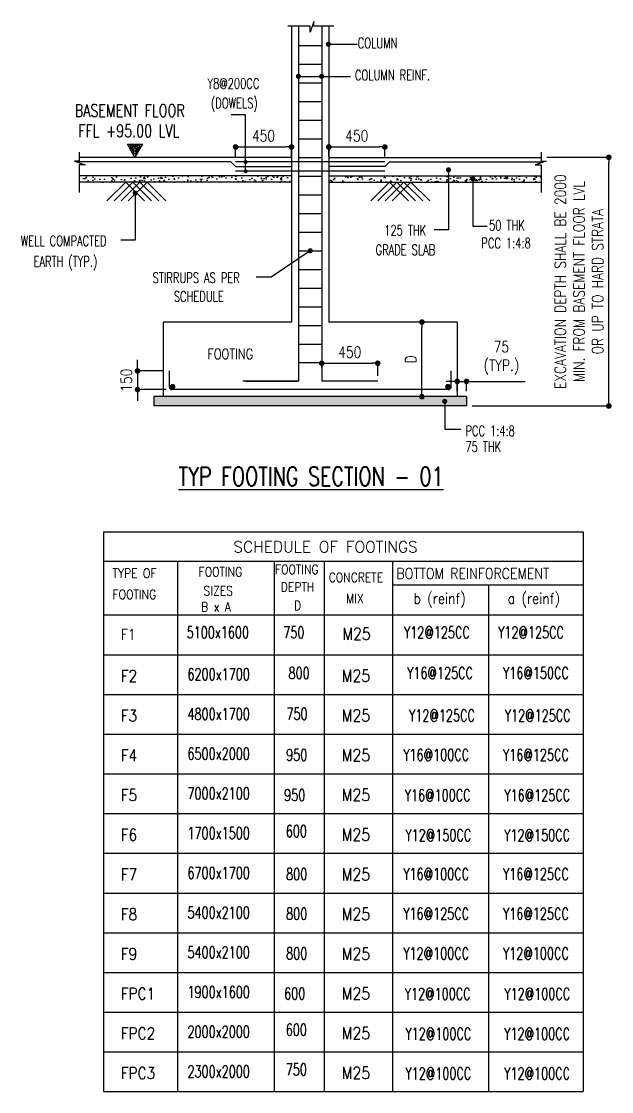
# Model space of a CAD drawing. Extents: x 473024 to 774629, y -1213442 to -1126596.
# Drawn here: x 528269 to 540700, y -1165645 to -1143103 of the extents above; entities that cross this region are included whole.
import ezdxf
from ezdxf.enums import TextEntityAlignment as Align

# ---------------------------------------------------------------- set-up
doc = ezdxf.new("R2010")
doc.units = 0
doc.header["$LTSCALE"] = 100
doc.header["$MEASUREMENT"] = 0
doc.header["$PDMODE"] = 2
doc.header["$PDSIZE"] = -10
doc.layers.get('0').update_dxf_attribs({"linetype": 'CONTINUOUS'})
doc.layers.get('Defpoints').update_dxf_attribs({"linetype": 'CONTINUOUS'})
for name, color, linetype in [('col-hatch', 8, 'CONTINUOUS'), ('COLDIM', 4, 'CONTINUOUS'), ('COLNO', 6, 'CONTINUOUS'), ('column', 10, 'CONTINUOUS'), ('FOOT', 2, 'CONTINUOUS'), ('FOOTINGDIM', 2, 'CONTINUOUS'), ('PEDESTAL', 4, 'CONTINUOUS'), ('SL', 3, 'CONTINUOUS'), ('TAB', 1, 'CONTINUOUS'), ('TXT1', 6, 'CONTINUOUS'), ('TXT3', 7, 'CONTINUOUS')]:
    doc.layers.add(name, color=color, linetype=linetype)
doc.styles.add('ROMANS', font='romans.shx', dxfattribs={"width": 0.8})
doc.styles.add('ROMANS_0.8', font='romans.shx', dxfattribs={"width": 0.8})
doc.styles.add('ROMANT', font='ROMANT.SHX', dxfattribs={"width": 0.8})
doc.styles.add('SUSHEEL', font='romans.shx', dxfattribs={"width": 0.75})
doc.dimstyles.new('S-DIM-30', dxfattribs={"dimscale": 30, "dimtxt": 2.5, "dimasz": 1, "dimexe": 1, "dimexo": 0.5, "dimgap": 1, "dimtad": 1, "dimdec": 0, "dimdsep": 46, "dimtxsty": 'ROMANS_0.8', "dimblk": 'DOT', "dimcen": 0, "dimdle": 1, "dimclrd": 8, "dimclre": 8, "dimclrt": 3, "dimadec": 1, "dimazin": 2, "dimtfac": 1, "dimtdec": 0, "dimtix": 1, "dimtmove": 0, "dimatfit": 3, "dimfxl": 1, "dimtolj": 1, "dimlwd": -1, "dimlwe": -1, "dimarcsym": 0})

# ---------------------------------------------------------------- blocks, each defined once
blk = doc.blocks.new('_Dot')
at = {"color": 0, "linetype": 'ByBlock', "lineweight": -2}
blk.add_line((-0.5, 0), (-1, 0), dxfattribs=at)
at = {"color": 0, "linetype": 'ByBlock', "const_width": 0.5}
blk.add_lwpolyline([(-0.25, 0, 1), (0.25, 0, 1)], format="xyb", close=True, dxfattribs=at)
blk = doc.blocks.new('*D868')
at = {"layer": 'Defpoints', "color": 0, "transparency": 16777216}
for p in [(1017, 5343, 0), (2103, 5343), (-185, 1343, 0)]:
    blk.add_point(p, dxfattribs=at)
at = {"layer": 'FOOTINGDIM', "color": 8, "transparency": 16777216}
for p, q in [((1107, 5343), (2103, 5343)), ((2103, 1433), (2103, 5253)), ((-95, 1343), (2103, 1343))]:
    blk.add_line(p, q, dxfattribs=at)
at = {"layer": 'FOOTINGDIM', "color": 8, "transparency": 16777216, "xscale": 90, "yscale": 90, "zscale": 90}
for p, rotation in [((2103, 5343), 90), ((2103, 1343), 270)]:
    blk.add_blockref('_Dot', p, dxfattribs=dict(at, rotation=rotation))
at = {"layer": 'FOOTINGDIM', "color": 3, "transparency": 16777216, "insert": (1623, 3343), "char_height": 180, "attachment_point": 5, "rotation": 90, "style": 'ROMANS_0.8'}
blk.add_mtext('\\A1;EXCAVATION DEPTH SHALL BE 2000 \\PMIN. FROM BASEMENT FLOOR LVL\\POR UP TO HARD STRATA ', dxfattribs=at)
blk = doc.blocks.new('*D869')
at = {"layer": 'Defpoints', "color": 0, "transparency": 16777216}
for p in [(-1614, 2030), (-2514, 1863, 0), (-1614, 1740)]:
    blk.add_point(p, dxfattribs=at)
at = {"layer": 'FOOTINGDIM', "color": 8, "transparency": 16777216}
for p, q in [((-2514, 1953), (-2514, 2030)), ((-2424, 2030), (-1704, 2030)), ((-1614, 1830), (-1614, 2030))]:
    blk.add_line(p, q, dxfattribs=at)
at = {"layer": 'FOOTINGDIM', "color": 8, "transparency": 16777216, "xscale": 90, "yscale": 90, "zscale": 90, "rotation": 180}
blk.add_blockref('_Dot', (-2514, 2030), dxfattribs=at)
at = {"layer": 'FOOTINGDIM', "color": 8, "transparency": 16777216, "xscale": 90, "yscale": 90, "zscale": 90}
blk.add_blockref('_Dot', (-1614, 2030), dxfattribs=at)
at = {"layer": 'FOOTINGDIM', "color": 3, "transparency": 16777216, "insert": (-2064, 2210), "char_height": 180, "attachment_point": 5, "style": 'ROMANS_0.8'}
blk.add_mtext('\\A1;450', dxfattribs=at)
blk = doc.blocks.new('A$C19396C94')
at = {"layer": 'TAB', "color": 4}
for p, q in [((278, 274, 0), (0, 0, 0)), ((383, 274, 0), (105, 0, 0)), ((488, 274, 0), (210, 0, 0)), ((278, 274, 0), (555, 0, 0)), ((592, 274, 0), (315, 0, 0)), ((383, 274, 0), (660, 0, 0)), ((488, 274, 0), (765, 0, 0)), ((592, 274, 0), (870, 0, 0))]:
    blk.add_line(p, q, dxfattribs=at)
blk = doc.blocks.new('*D860')
at = {"layer": 'Defpoints', "color": 0, "transparency": 16777216}
for p in [(-903, 2693), (-830, 2693), (-830, 1493)]:
    blk.add_point(p, dxfattribs=at)
at = {"layer": 'FOOTINGDIM', "color": 8, "transparency": 16777216}
for p, q in [((-920, 2693), (-903, 2693)), ((-903, 1583), (-903, 2603)), ((-920, 1493), (-903, 1493))]:
    blk.add_line(p, q, dxfattribs=at)
at = {"layer": 'FOOTINGDIM', "color": 8, "transparency": 16777216, "xscale": 90, "yscale": 90, "zscale": 90}
for p, rotation in [((-903, 2693), 90), ((-903, 1493), 270)]:
    blk.add_blockref('_Dot', p, dxfattribs=dict(at, rotation=rotation))
at = {"layer": 'FOOTINGDIM', "color": 3, "transparency": 16777216, "insert": (-1083, 2093), "char_height": 180, "attachment_point": 5, "rotation": 90, "style": 'ROMANS_0.8'}
blk.add_mtext('\\A1;D', dxfattribs=at)
blk = doc.blocks.new('*D861')
at = {"layer": 'Defpoints', "color": 0, "transparency": 16777216}
for p in [(-3000, 5509), (-3900, 5268, 0), (-3000, 5268, 0)]:
    blk.add_point(p, dxfattribs=at)
at = {"layer": 'FOOTINGDIM', "color": 8, "transparency": 16777216}
for p, q in [((-3900, 5358), (-3900, 5509)), ((-3810, 5509), (-3090, 5509)), ((-3000, 5358), (-3000, 5509))]:
    blk.add_line(p, q, dxfattribs=at)
at = {"layer": 'FOOTINGDIM', "color": 8, "transparency": 16777216, "xscale": 90, "yscale": 90, "zscale": 90, "rotation": 180}
blk.add_blockref('_Dot', (-3900, 5509), dxfattribs=at)
at = {"layer": 'FOOTINGDIM', "color": 8, "transparency": 16777216, "xscale": 90, "yscale": 90, "zscale": 90}
blk.add_blockref('_Dot', (-3000, 5509), dxfattribs=at)
at = {"layer": 'FOOTINGDIM', "color": 3, "transparency": 16777216, "insert": (-3450, 5689), "char_height": 180, "attachment_point": 5, "style": 'ROMANS_0.8'}
blk.add_mtext('\\A1;450', dxfattribs=at)
blk = doc.blocks.new('*D862')
at = {"layer": 'Defpoints', "color": 0, "transparency": 16777216}
for p in [(-1500, 5509), (-2400, 5268, 0), (-1500, 5268, 0)]:
    blk.add_point(p, dxfattribs=at)
at = {"layer": 'FOOTINGDIM', "color": 8, "transparency": 16777216}
for p, q in [((-2400, 5358), (-2400, 5509)), ((-2310, 5509), (-1590, 5509)), ((-1500, 5358), (-1500, 5509))]:
    blk.add_line(p, q, dxfattribs=at)
at = {"layer": 'FOOTINGDIM', "color": 8, "transparency": 16777216, "xscale": 90, "yscale": 90, "zscale": 90, "rotation": 180}
blk.add_blockref('_Dot', (-2400, 5509), dxfattribs=at)
at = {"layer": 'FOOTINGDIM', "color": 8, "transparency": 16777216, "xscale": 90, "yscale": 90, "zscale": 90}
blk.add_blockref('_Dot', (-1500, 5509), dxfattribs=at)
at = {"layer": 'FOOTINGDIM', "color": 3, "transparency": 16777216, "insert": (-1950, 5689), "char_height": 180, "attachment_point": 5, "style": 'ROMANS_0.8'}
blk.add_mtext('\\A1;450', dxfattribs=at)
blk = doc.blocks.new('*D847')
at = {"layer": 'Defpoints', "color": 0, "linetype": 'ByBlock', "transparency": 16777216}
for p in [(-185, 1739), (-335, 1493), (-185, 1493)]:
    blk.add_point(p, dxfattribs=at)
at = {"layer": 'FOOTINGDIM', "color": 8, "transparency": 16777216}
for p, q in [((-425, 1739), (-515, 1739)), ((-335, 1583), (-335, 1739)), ((-335, 1739), (-185, 1739)), ((-185, 1583), (-185, 1739)), ((-95, 1739), (758, 1739))]:
    blk.add_line(p, q, dxfattribs=at)
at = {"layer": 'FOOTINGDIM', "color": 8, "linetype": 'ByBlock', "transparency": 16777216, "xscale": 90, "yscale": 90, "zscale": 90}
blk.add_blockref('_Dot', (-335, 1739), dxfattribs=at)
at = {"layer": 'FOOTINGDIM', "color": 8, "linetype": 'ByBlock', "transparency": 16777216, "xscale": 90, "yscale": 90, "zscale": 90, "rotation": 180}
blk.add_blockref('_Dot', (-185, 1739), dxfattribs=at)
at = {"layer": 'FOOTINGDIM', "color": 3, "linetype": 'ByBlock', "transparency": 16777216, "insert": (376, 2117), "char_height": 180, "attachment_point": 5, "style": 'ROMANS_0.8'}
blk.add_mtext('\\A1;75\\P(TYP.)', dxfattribs=at)
blk = doc.blocks.new('*D872')
at = {"layer": 'Defpoints', "color": 0, "transparency": 16777216}
for p in [(-4965, 1907), (-5478, 1607), (-4925, 1607)]:
    blk.add_point(p, dxfattribs=at)
at = {"layer": 'FOOTINGDIM', "color": 8, "transparency": 16777216}
for p, q in [((-5478, 1997), (-5478, 2087)), ((-5055, 1907), (-5478, 1907)), ((-5478, 1907), (-5478, 1607)), ((-5015, 1607), (-5478, 1607)), ((-5478, 1517), (-5478, 1427))]:
    blk.add_line(p, q, dxfattribs=at)
at = {"layer": 'FOOTINGDIM', "color": 8, "transparency": 16777216, "xscale": 90, "yscale": 90, "zscale": 90}
for p, rotation in [((-5478, 1907), 270), ((-5478, 1607), 90)]:
    blk.add_blockref('_Dot', p, dxfattribs=dict(at, rotation=rotation))
at = {"layer": 'FOOTINGDIM', "color": 3, "transparency": 16777216, "insert": (-5658, 1757), "char_height": 180, "attachment_point": 5, "rotation": 90, "style": 'ROMANS_0.8'}
blk.add_mtext('\\A1;150', dxfattribs=at)
blk = doc.blocks.new('A$C34200860')
at = {"linetype": 'Continuous'}
h = blk.add_hatch(color=0, dxfattribs=at)
h.paths.add_polyline_path([(-5604, 5533.8), (-5518.5, 5385.8), (-5433.1, 5533.8)], flags=16)
h.paths.add_polyline_path([(-5641.3, 5555.4), (-5518.5, 5342.7), (-5395.7, 5555.4)])
at = {"layer": 'col-hatch'}
h = blk.add_hatch(dxfattribs=at)
h.set_pattern_fill('AR-CONC', color=8, scale=30, style=0)
h.set_pattern_definition([(50, (-254670.53, 25534.68), (215.17805, -18.82564), [22.5, -247.5]), (355, (-254670.53, 25534.68), (-41.6254, 225.65764), [18, -198]), (100.4514, (-254652.6, 25533.11), (173.55281, 206.83186), [19.12206, -210.34263]), (46.1842, (-254670.53, 25594.68), (320.17231, -49.6557), [33.75, -371.25]), (96.6356, (-254643.85, 25590.54), (280.3988, 292.23536), [28.6831, -315.5139]), (351.1842, (-254670.53, 25594.68), (280.3986, 292.2356), [27, -297]), (21, (-254640.53, 25579.68), (179.07212, -120.78567), [22.5, -247.5]), (326, (-254640.53, 25579.68), (72.9946, 217.54501), [18, -198]), (71.4514, (-254625.6, 25569.62), (252.06679, 96.75915), [19.12206, -210.34263]), (37.5, (-254670.53, 25534.68), (3.647957, 99.868156), [0, -195.6, 0, -201, 0, -198.75]), (7.5, (-254670.53, 25534.68), (78.92086, 118.323514), [0, -114.6, 0, -191.1, 0, -75.75]), (327.5, (-254737.43, 25534.68), (160.14673, -6.766462), [0, -75, 0, -234, 0, -310.5]), (317.5, (-254767.43, 25534.68), (174.95585, 30.031495), [0, -97.5, 0, -155.4, 0, -220.5])])
h.paths.add_polyline_path([(-2999.9, 5042.7), (-6416.8, 5042.7), (-6416.8, 4942.7), (-2999.9, 4942.7)])
h = blk.add_hatch(dxfattribs=at)
h.set_pattern_fill('AR-CONC', color=8, scale=30, style=0)
h.set_pattern_definition([(130, (249270.69, 25534.68), (-215.17805, -18.82564), [22.5, -247.5]), (185, (249270.69, 25534.68), (41.6254, 225.65764), [18, -198]), (79.5486, (249252.76, 25533.11), (-173.55281, 206.83186), [19.12206, -210.34263]), (133.8158, (249270.69, 25594.68), (-320.17231, -49.6557), [33.75, -371.25]), (83.3644, (249244, 25590.54), (-280.3988, 292.23536), [28.6831, -315.5139]), (188.8158, (249270.7, 25594.68), (-280.3986, 292.2356), [27, -297]), (159, (249240.69, 25579.68), (-179.07212, -120.78567), [22.5, -247.5]), (214, (249240.69, 25579.68), (-72.9946, 217.54501), [18, -198]), (108.5486, (249225.76, 25569.62), (-252.06679, 96.75915), [19.12206, -210.34263]), (142.5, (249270.69, 25534.68), (-3.647957, 99.868156), [0, -195.6, 0, -201, 0, -198.75]), (172.5, (249270.69, 25534.68), (-78.92086, 118.323514), [0, -114.6, 0, -191.1, 0, -75.75]), (212.5, (249337.59, 25534.68), (-160.14673, -6.766462), [0, -75, 0, -234, 0, -310.5]), (222.5, (249367.59, 25534.68), (-174.95585, 30.031495), [0, -97.5, 0, -155.4, 0, -220.5])])
h.paths.add_polyline_path([(-2399.9, 5042.7), (1016.9, 5042.7), (1016.9, 4942.7), (-2399.9, 4942.7)])
h = blk.add_hatch(dxfattribs=at)
h.set_pattern_fill('AR-CONC', color=8, scale=30, style=0)
h.set_pattern_definition([(50, (-387737.63, 6195.2), (215.178055, -18.82564), [22.5, -247.5]), (355, (-387737.63, 6195.2), (-41.6254, 225.65764), [18, -198]), (100.4514, (-387719.7, 6193.63), (173.55281, 206.83186), [19.12206, -210.34263]), (46.1842, (-387737.63, 6255.2), (320.17231, -49.6557), [33.75, -371.25]), (96.6356, (-387710.95, 6251.06), (280.3988, 292.23536), [28.6831, -315.5139]), (351.1842, (-387737.63, 6255.2), (280.39858, 292.23558), [27, -297]), (21, (-387707.63, 6240.2), (179.072116, -120.78567), [22.5, -247.5]), (326, (-387707.63, 6240.2), (72.9946, 217.54501), [18, -198]), (71.4514, (-387692.7, 6230.13), (252.06679, 96.75915), [19.12206, -210.34263]), (37.5, (-387737.63, 6195.195), (3.647957, 99.868156), [0, -195.6, 0, -201, 0, -198.75]), (7.5, (-387737.63, 6195.2), (78.92086, 118.323514), [0, -114.6, 0, -191.1, 0, -75.75]), (327.5, (-387804.53, 6195.195), (160.146731, -6.766462), [0, -75, 0, -234, 0, -310.5]), (317.5, (-387834.53, 6195.2), (174.95585, 30.031495), [0, -97.5, 0, -155.4, 0, -220.5])])
h.paths.add_polyline_path([(-557.4, 1417.5, -1), (-516.5, 1417.5, -0.4142136), (-537, 1397.1), (-537, 1343.1), (-185, 1343.1), (-185, 1493.1), (-5214.9, 1493.1), (-5214.9, 1343.1), (-537, 1343.1), (-537, 1397.1, -0.4142136)])
at = {"layer": 'column', "color": 9, "linetype": 'Continuous'}
for p, q in [((-2701.7, 7453.4), (-3059.4, 7453.4)), ((-2643, 7529.2), (-2701.7, 7354.8)), ((-2701.7, 7354.8), (-2701.7, 7453.4)), ((-2643, 7453.1), (-2643, 7529.2)), ((-2321.3, 7453.4), (-2643, 7453.4))]:
    blk.add_line(p, q, dxfattribs=at)
at = {"layer": 'column', "color": 2, "linetype": 'Continuous'}
for p, q in [((-2999.9, 7453.4), (-2999.9, 5042.7)), ((-2399.9, 7453.4), (-2399.9, 2693.1)), ((-2999.9, 5342.7), (-6416.8, 5342.7)), ((-2399.9, 5342.7), (1016.9, 5342.7)), ((-2999.9, 5042.7), (-6416.8, 5042.7)), ((-2999.9, 5042.7), (-2999.9, 2693.1)), ((-2399.9, 5042.7), (1016.9, 5042.7)), ((-2999.9, 4942.7), (-6416.8, 4942.7)), ((-2399.9, 4942.7), (1016.9, 4942.7)), ((-5064.9, 2693.1), (-5064.9, 1493.1)), ((-2999.9, 2693.1), (-5064.9, 2693.1)), ((-335, 2693.1), (-2399.9, 2693.1)), ((-335, 2693.1), (-335, 1493.1)), ((-5214.9, 1493.1), (-5214.9, 1343.1)), ((-185, 1493.1), (-5214.9, 1493.1)), ((-335, 1493.1), (-5064.9, 1493.1)), ((-185, 1493.1), (-185, 1343.1)), ((-185, 1343.1), (-5214.9, 1343.1))]:
    blk.add_line(p, q, dxfattribs=at)
at = {"layer": 'column', "color": 8, "linetype": 'Continuous'}
for p, q in [((-6416.8, 5426.8), (-6416.8, 5280.3)), ((1016.9, 5426.8), (1016.9, 5280.3)), ((-6416.8, 5280.3), (-6492.9, 5280.3)), ((-6492.9, 5280.3), (-6318.5, 5221.6)), ((-6318.5, 5221.6), (-6417.1, 5221.6)), ((-6417.1, 5221.6), (-6417.1, 4779.3)), ((1093, 5280.3), (918.6, 5221.6)), ((918.6, 5221.6), (1017.2, 5221.6)), ((1016.9, 5280.3), (1093, 5280.3)), ((1017.2, 5221.6), (1017.2, 4779.3))]:
    blk.add_line(p, q, dxfattribs=at)
at = {"layer": 'SL', "color": 4, "elevation": 0}
for points, const_width in [([(-2407.1, 7140.9, 1), (-2407.1, 7181.8, 1)], 40.9), ([(-2889.8, 6624.8, 1), (-2889.8, 6665.7, 1)], 40.9), ([(-2517.2, 6624.8, 1), (-2517.2, 6665.7, 1)], 40.9), ([(-3723.6, 5267.7, 1), (-3756.3, 5267.7, 1)], 32.7), ([(-2679.5, 3840, -1), (-2720.4, 3840, -1)], 40.9), ([(-4937.9, 1653.9, -1), (-4892.6, 1653.9, -1)], 45.2), ([(-462, 1653.9, 1), (-507.2, 1653.9, 1)], 45.2), ([(-557.4, 1417.5, 1), (-516.5, 1417.5, 1)], 40.9)]:
    blk.add_lwpolyline(points, format="xyb", close=True, dxfattribs=dict(at, const_width=const_width))
at = {"layer": 'SL', "color": 4}
for points, const_width in [([(-455.3, 5141.8, -1), (-496.2, 5141.8, -1)], 40.9), ([(-3723.6, 5117.7, 1), (-3756.3, 5117.7, 1)], 32.7), ([(-102.1, 4994.5, 1), (-61.2, 4994.5, 1)], 40.9), ([(-5495.8, 4768.2, -1), (-5536.7, 4768.2, -1)], 40.9)]:
    blk.add_lwpolyline(points, format="xyb", close=True, dxfattribs=dict(at, const_width=const_width))
at = {"layer": 'TAB'}
for p, q in [((-2886.2, 7453.4, 0), (-2886.2, 1740, 0)), ((-2513.6, 7453.4, 0), (-2513.6, 1740, 0)), ((-2886.2, 7140, 0), (-2513.6, 7140, 0)), ((-2886.2, 6840, 0), (-2513.6, 6840, 0)), ((-2886.2, 6540, 0), (-2513.6, 6540, 0)), ((-2886.2, 6240, 0), (-2513.6, 6240, 0)), ((-2886.2, 5940, 0), (-2513.6, 5940, 0)), ((-2886.2, 5640, 0), (-2513.6, 5640, 0)), ((-2886.2, 5340, 0), (-2513.6, 5340, 0)), ((-3975, 5267.7), (-6455.5, 5267.7)), ((-3900, 5192.7), (-3975, 5267.7)), ((-3900, 5192.7), (-2999.9, 5192.7)), ((-1500.7, 5267.7, 0), (-3899.9, 5267.7)), ((-1499.9, 5192.7, 0), (-2399.9, 5192.7, 0)), ((-1499.9, 5192.7, 0), (-1424.9, 5267.7)), ((-1424.9, 5267.7), (1055.7, 5267.7)), ((-1500.7, 5117.7), (-3899.9, 5117.7, 0)), ((-2886.2, 5040, 0), (-2513.6, 5040, 0)), ((-2886.2, 4740, 0), (-2513.6, 4740, 0)), ((-2886.2, 4440, 0), (-2513.6, 4440, 0)), ((-2886.2, 4140, 0), (-2513.6, 4140, 0)), ((-2886.2, 3840, 0), (-2513.6, 3840, 0)), ((-2886.2, 3540, 0), (-2513.6, 3540, 0)), ((-2886.2, 3240, 0), (-2513.6, 3240, 0)), ((-2886.2, 2940, 0), (-2513.6, 2940, 0)), ((-2886.2, 2640, 0), (-2513.6, 2640, 0)), ((-2886.2, 2340, 0), (-2513.6, 2340, 0)), ((-4964.9, 1646.8), (-4964.9, 1906.8)), ((-2886.2, 2040, 0), (-2513.6, 2040, 0)), ((-2886.2, 2040, 0), (-2513.6, 2040, 0)), ((-435, 1646.8), (-435, 1906.8)), ((-2886.2, 1740, 0), (-3786.2, 1740, 0)), ((-3740.5, 1740), (-2886.2, 1740, 0)), ((-1613.6, 1740), (-2513.6, 1740, 0)), ((-474.1, 1606.8), (-4927.1, 1606.8))]:
    blk.add_line(p, q, dxfattribs=at)
at = {"layer": 'TAB', "color": 4}
for p, q in [((-2407.1, 7161.3, 0), (-1939.1, 7161.3, 0)), ((-2889.8, 6645.2, 0), (-2050.7, 6645.2, 0)), ((-3740, 6027.8, 0), (-3970.1, 6027.8, 0)), ((-3740, 5117.7, 0), (-3740, 6027.8, 0)), ((-475.8, 5141.8), (-475.8, 4178.4)), ((-81.6, 4994.5), (-81.6, 4234.4)), ((-5516.3, 4768.2), (-5516.3, 4008.1)), ((-475.8, 4178.4), (-705.9, 4178.4)), ((-81.6, 4234.4), (148.5, 4234.4)), ((-5516.3, 4008.1), (-5746.4, 4008.1)), ((-2699.9, 3840, 0), (-3328.7, 3414.2)), ((-3328.7, 3414.2), (-3570.6, 3414.2)), ((-537, 1417.5, 0), (-537, 970.9, 0)), ((-537, 970.9, 0), (-278.2, 970.9, 0))]:
    blk.add_line(p, q, dxfattribs=at)
at = {"layer": 'TAB'}
for centre, start, end in [((-4924.9, 1646.8), 180, 270), ((-475, 1646.8), 270, 0)]:
    blk.add_arc(centre, 40, start, end, dxfattribs=at)
at = {"layer": 'TXT3', "color": 3}
for points in [[(-5641.3, 5555.4), (-5395.7, 5555.4), (-5518.5, 5342.7)], [(-5604, 5533.8), (-5433.1, 5533.8), (-5518.5, 5385.8)], [(-5566.6, 5512.3), (-5470.4, 5512.3), (-5518.5, 5428.9)], [(-5529.3, 5490.7), (-5507.7, 5490.7), (-5518.5, 5472)]]:
    blk.add_lwpolyline(points, close=True, dxfattribs=at)
at = {"layer": 'COLDIM', "color": 8, "xscale": 1.090631643310189, "yscale": 1.090631643310189, "zscale": 1.090631643310189, "rotation": 8.56214773627371e-07}
for p in [(-5970.4, 4644.3, 0), (-1725.1, 4644.3, 0)]:
    blk.add_blockref('A$C19396C94', p, dxfattribs=at)
at = {"color": 3, "style": 'ROMANS'}
for s, height, width, p in [('COLUMN', 166.67, 0.7, (-1935.5, 7098.6)), ('COLUMN REINF.', 166.667, 0.7, (-1981.3, 6582.5, 0)), ('Y8@200CC', 166.67, 0.7, (-4352.5, 6446.6)), ('(DOWELS)', 166.67, 0.7, (-4297.6, 6132.5)), ('50 THK', 166.67, 0.7, (177.2, 4165.4)), ('125 THK', 166.67, 0.7, (-1509.4, 4085.8)), ('WELL COMPACTED', 166.667, 0.7, (-7355.5, 3915.5)), ('PCC 1:4:8', 166.67, 0.7, (52.9, 3880.6)), ('GRADE SLAB', 166.67, 0.7, (-1648.6, 3771.7)), ('EARTH (TYP.)', 166.667, 0.7, (-7149.9, 3583.8)), ('STIRRUPS AS PER', 166.667, 0.7, (-5233.4, 3321.6)), ('SCHEDULE', 166.67, 0.7, (-4893.5, 3021.3)), ('FOOTING', 166.67, 0.8, (-4354.8, 2096.3)), ('PCC 1:4:8', 166.67, 0.7, (-203.3, 859.6)), ('75 THK', 166.67, 0.7, (-203.3, 603.8))]:
    blk.add_text(s, height=height, dxfattribs=dict(at, width=width)).set_placement(p)
at = {"layer": 'COLNO', "color": 6, "style": 'ROMANS', "width": 0.75}
for s, p in [('BASEMENT FLOOR', (-6486.7, 5995.2)), ('FFL +95.00 LVL', (-6431.3, 5669.5))]:
    blk.add_text(s, height=200, dxfattribs=at).set_placement(p)
at = {"layer": 'TXT1', "color": 6, "style": 'SUSHEEL', "width": 0.75}
blk.add_text('%%UTYP FOOTING SECTION - 01', height=300, dxfattribs=at).set_placement((-4818, 60))
at = {"layer": 'TXT1', "color": 6, "style": 'ROMANT', "width": 0.8}
blk.add_attdef('1', (-3199.9, 10186.6), '', height=340.7, dxfattribs=at)
at = {"layer": 'FOOTINGDIM'}
for base, p1, p2, picture, middle in [((-2999.9, 5509.1), (-3899.9, 5267.7, 0), (-2999.9, 5267.7, 0), '*D861', (-3449.9, 5689.1)), ((-1499.9, 5509.1), (-2399.9, 5267.7, 0), (-1499.9, 5267.7, 0), '*D862', (-1949.9, 5689.1)), ((-1613.6, 2029.9), (-2513.6, 1863.5, 0), (-1613.6, 1740), '*D869', (-2063.6, 2209.9))]:
    dim = blk.add_linear_dim(base=base, p1=p1, p2=p2, dimstyle='S-DIM-30', override={"dimtxt": 6, "dimasz": 3, "dimexe": 0, "dimexo": 3, "dimgap": 3, "dimlfac": 0.5}, dxfattribs=at)
    dim.commit()
    dim.dimension.update_dxf_attribs({"geometry": picture, "text_midpoint": middle})
dim = blk.add_linear_dim(base=(2102.9, 5342.7, 0), p1=(-185, 1343.1), p2=(1016.9, 5342.7), angle=90, text='EXCAVATION DEPTH SHALL BE <> \\PMIN. FROM BASEMENT FLOOR LVL\\POR UP TO HARD STRATA ', dimstyle='S-DIM-30', override={"dimtxt": 6, "dimasz": 3, "dimexe": 0, "dimexo": 3, "dimgap": 3, "dimlfac": 0.5, "dimtxsty": 'ROMANS_0.8'}, dxfattribs=at)
dim.commit()
dim.dimension.update_dxf_attribs({"geometry": '*D868', "text_midpoint": (2102.9, 3342.9, 0), "dimtype": 160})
for base, p1, p2, text, picture, middle in [((-902.9, 2693.1), (-830.1, 1493.1), (-830.1, 2693.1), 'D', '*D860', (-1082.9, 2093.1)), ((-5478, 1606.8), (-4964.9, 1906.8), (-4924.9, 1606.8), '150', '*D872', (-5658, 1756.8))]:
    dim = blk.add_linear_dim(base=base, p1=p1, p2=p2, angle=90, text=text, dimstyle='S-DIM-30', override={"dimtxt": 6, "dimasz": 3, "dimexe": 0, "dimexo": 3, "dimgap": 3, "dimlfac": 0.5}, dxfattribs=at)
    dim.commit()
    dim.dimension.update_dxf_attribs({"geometry": picture, "text_midpoint": middle})
dim = blk.add_linear_dim(base=(-185, 1739.4), p1=(-335, 1493.1), p2=(-185, 1493.1), text='<>\\P(TYP.)', dimstyle='S-DIM-30', override={"dimtxt": 6, "dimasz": 3, "dimexe": 0, "dimexo": 3, "dimgap": 3, "dimlfac": 0.5}, dxfattribs=at)
dim.commit()
dim.dimension.update_dxf_attribs({"geometry": '*D847', "text_midpoint": (376.4, 1739.4), "dimtype": 128})

msp = doc.modelspace()

# ---------------------------------------------------------------- linework, layer by layer
at = {"layer": 'FOOT', "color": 5}
for p, q in [((530000.1, -1153852.8, 0), (530000.1, -1165645.3, 0)), ((530000.1, -1153852.8, 0), (540100.5, -1153852.8, 0)), ((540100.5, -1153852.8, 0), (540100.5, -1165645.3, 0)), ((530000.1, -1154471.4, 0), (540100.5, -1154471.4, 0)), ((531553.8, -1154471.4, 0), (531553.8, -1155606.1, 0)), ((533590.1, -1154471.4, 0), (533590.1, -1155606.1, 0)), ((533590.1, -1154471.4, 0), (533590.1, -1155606.1, 0)), ((534644.7, -1154471.4, 0), (534644.7, -1155606.1, 0)), ((536086.9, -1154471.4, 0), (536086.9, -1155606.1, 0)), ((536086.9, -1154968, 0), (540100.5, -1154968, 0)), ((538109.6, -1154968, 0), (538109.6, -1155606.1, 0)), ((530000.1, -1155606.1, 0), (540100.5, -1155606.1, 0)), ((530000.1, -1155606.1, 0), (540100.5, -1155606.1, 0)), ((530000.1, -1156442.7, 0), (540100.5, -1156442.7, 0)), ((530000.1, -1157279.3, 0), (540100.5, -1157279.3, 0)), ((530000.1, -1158115.9, 0), (540100.5, -1158115.9, 0)), ((530000.1, -1158952.5, 0), (540100.5, -1158952.5, 0)), ((530000.1, -1159789.1, 0), (540100.5, -1159789.1, 0)), ((530000.1, -1160625.7, 0), (540100.5, -1160625.7, 0)), ((530000.1, -1161462.3, 0), (540100.5, -1161462.3, 0)), ((530000.1, -1162298.9, 0), (540100.5, -1162298.9, 0)), ((530000.1, -1163135.5, 0), (540100.5, -1163135.5, 0)), ((530000.1, -1163972.1, 0), (540100.5, -1163972.1, 0)), ((530000.1, -1163972.1, 0), (540100.5, -1163972.1, 0)), ((530000.1, -1164808.7, 0), (540100.5, -1164808.7, 0)), ((530000.1, -1164808.7, 0), (540100.5, -1164808.7, 0)), ((530000.1, -1165645.3, 0), (540100.5, -1165645.3, 0))]:
    msp.add_line(p, q, dxfattribs=at)
at = {"layer": 'FOOT', "color": 2}
for p, q in [((531553.8, -1155606.1, 0), (531553.8, -1165645.3, 0)), ((533590.1, -1155606.1, 0), (533590.1, -1165645.3, 0)), ((534644.7, -1155606.1, 0), (534644.7, -1165645.3, 0)), ((536086.9, -1155606.1, 0), (536086.9, -1165645.3, 0)), ((538109.6, -1155606.1, 0), (538109.6, -1165645.3, 0))]:
    msp.add_line(p, q, dxfattribs=at)

# ---------------------------------------------------------------- block references
at = {"layer": 'PEDESTAL', "xscale": 1.309499999999389, "yscale": 1.309499999999389, "zscale": 1.309499999999389}
msp.add_blockref('A$C34200860', (537887.6, -1152962.3, 215.1), dxfattribs=at)

# ---------------------------------------------------------------- texts
at = {"layer": 'TXT1', "color": 6, "style": 'ROMANT'}
msp.add_text('SCHEDULE OF FOOTINGS', height=237.22, dxfattribs=at).set_placement((532733.4, -1154290.3, 0))
at = {"layer": 'TXT1', "color": 6, "style": 'ROMANS', "width": 0.85}
for s, height, p in [('FOOTING', 195.27, (532000.9, -1154794.9, 0)), ('FOOTING', 195.27, (533609.6, -1154743.7, 0)), ('BOTTOM REINFORCEMENT', 227.257, (536167.7, -1154846.1, 0)), ('TYPE OF', 195.27, (530188.9, -1154825.5, 0)), ('CONCRETE', 195.27, (534741.6, -1154911.4, 0)), ('FOOTING', 195.27, (530188.9, -1155270.3, 0)), ('SIZES', 195.27, (532106.2, -1155194.9, 0)), ('DEPTH', 195.27, (533732.7, -1155113.6, 0)), ('MIX', 195.27, (535108.7, -1155356.2, 0)), ('b (reinf)', 227.26, (536527.7, -1155371.2, 0)), ('a (reinf)', 227.26, (538512.4, -1155371.2, 0)), ('B x A', 195.27, (532056.7, -1155531.6, 0)), ('D', 195.3, (534015.4, -1155505.6, 0)), ('F1', 226.86, (530364.7, -1156129.6, 0)), ('M25', 255.66, (535030.3, -1156129.7, 0)), ('F2', 247.48, (530364.7, -1157013.8, 0)), ('M25', 255.66, (535017.8, -1157013.9, 0)), ('F3', 247.48, (530364.7, -1157850.4, 0)), ('M25', 255.66, (535017.8, -1157850.5, 0)), ('F4', 247.48, (530364.7, -1158687, 0)), ('M25', 255.66, (535017.8, -1158687.1, 0)), ('F5', 247.48, (530364.7, -1159523.6, 0)), ('M25', 255.66, (535017.8, -1159523.7, 0)), ('F6', 247.48, (530364.7, -1160360.2, 0)), ('M25', 255.66, (535017.8, -1160360.3, 0)), ('F7', 247.48, (530364.7, -1161196.8, 0)), ('M25', 255.66, (535017.8, -1161196.9, 0)), ('F8', 247.48, (530364.7, -1162033.3, 0)), ('M25', 255.66, (535017.8, -1162033.5, 0)), ('F9', 247.48, (530364.7, -1162869.9, 0)), ('M25', 255.66, (535017.8, -1162870.1, 0)), ('FPC1', 247.48, (530364.7, -1163706.5, 0)), ('M25', 255.66, (535017.8, -1163706.7, 0)), ('FPC2', 247.48, (530364.7, -1164543.1, 0)), ('M25', 255.66, (535017.8, -1164543.3, 0)), ('FPC3', 247.48, (530364.7, -1165379.7, 0)), ('M25', 255.66, (535017.8, -1165379.9, 0))]:
    msp.add_text(s, height=height, dxfattribs=at).set_placement(p)
at = {"layer": 'TXT3', "color": 3, "style": 'ROMANS', "width": 0.7}
for s, p in [('5100x1600', (531748.9, -1156097.7, 0)), ('750', (533784.1, -1156097.7, 0)), ('Y12@125CC', (536324.5, -1156097.7, 0)), ('Y12@125CC', (538307.7, -1156097.7, 0)), ('6200x1700', (531766.7, -1156979, 0)), ('4800x1700', (531766.7, -1157815.6, 0)), ('6500x2000', (531766.7, -1158652.2, 0)), ('7000x2100', (531766.7, -1159488.8, 0)), ('1700x1500', (531766.7, -1160325.4, 0)), ('6700x1700', (531766.7, -1161162, 0)), ('5400x2100', (531766.7, -1161998.6, 0)), ('5400x2100', (531766.7, -1162835.2, 0)), ('1900x1600', (531766.7, -1163671.8, 0)), ('2000x2000', (531766.7, -1164508.4, 0)), ('2300x2000', (531766.7, -1165345, 0))]:
    msp.add_text(s, height=247.48, dxfattribs=at).set_placement(p)
for s, p in [('800', (534118.6, -1156830.1, 0)), ('Y16@125CC', (537086.7, -1156828.2, 0)), ('Y16@150CC', (539104.8, -1156828.2, 0)), ('750', (534073.9, -1157688.4, 0)), ('Y12@125CC', (537125.1, -1157723, 0)), ('Y12@125CC', (539142, -1157723, 0)), ('950', (534068.3, -1158553.3, 0)), ('Y16@100CC', (537004.1, -1158553.3, 0)), ('Y16@125CC', (539104.3, -1158553.3, 0)), ('950', (534026.1, -1159398.4, 0)), ('Y16@100CC', (537035.4, -1159404, 0)), ('Y16@125CC', (539133.4, -1159404, 0)), ('600', (534061, -1160159.9, 0)), ('Y12@150CC', (537049.5, -1160245.3, 0)), ('Y12@150CC', (539130.9, -1160245.3, 0)), ('800', (534068.3, -1161063.1, 0)), ('Y16@100CC', (537004.1, -1161063.1, 0)), ('Y16@125CC', (539104.3, -1161063.1, 0)), ('800', (534068.3, -1161899.7, 0)), ('Y16@125CC', (537004.1, -1161899.7, 0)), ('Y16@125CC', (539104.3, -1161899.7, 0)), ('800', (534068.3, -1162736.3, 0)), ('Y12@100CC', (537004.1, -1162736.3, 0)), ('Y12@100CC', (539104.3, -1162736.3, 0)), ('600', (534026.1, -1163581.3, 0)), ('Y12@100CC', (537035.4, -1163587, 0)), ('Y12@100CC', (539133.4, -1163587, 0)), ('600', (534061, -1164342.9, 0)), ('Y12@100CC', (537049.5, -1164428.3, 0)), ('Y12@100CC', (539130.9, -1164428.3, 0)), ('750', (534061, -1165179.4, 0)), ('Y12@100CC', (537049.5, -1165264.9, 0)), ('Y12@100CC', (539130.9, -1165264.9, 0))]:
    msp.add_text(s, height=247.48, dxfattribs=at).set_placement(p, align=Align.MIDDLE_CENTER)

doc.saveas('drawing.dxf')
